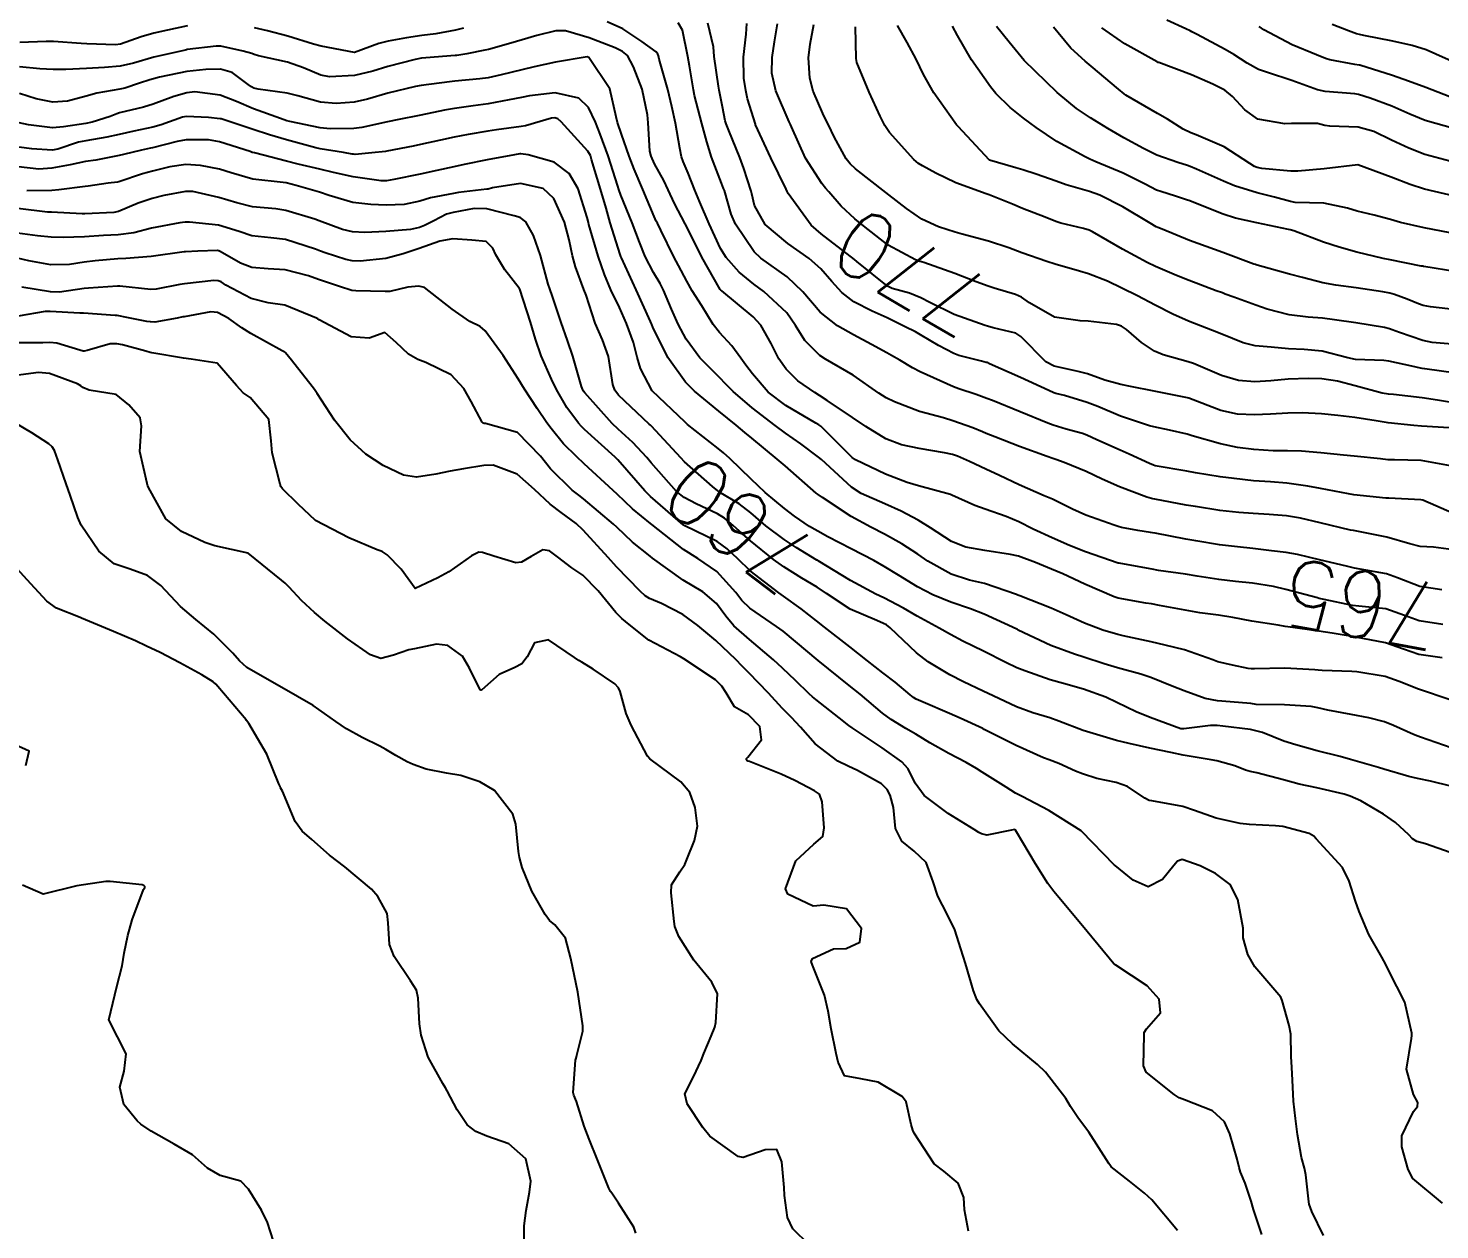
# Model space of a CAD drawing. Header units: metres. Extents: x 307586 to 320046, y 7427249 to 7434250.
# Drawn here: x 318243 to 318327.3, y 7430766.6 to 7430838.4 of the extents above; entities that cross this region are included whole.
import ezdxf
from ezdxf.enums import TextEntityAlignment as Align

# ---------------------------------------------------------------- set-up
doc = ezdxf.new("R2010")
doc.units = ezdxf.units.M
doc.header["$MEASUREMENT"] = 0
for name, color, linetype in [('Cotas', 45, 'Continuous'), ('Curvas de Nivel 1m', 11, 'Continuous'), ('Curvas de Nivel 5m', 15, 'Continuous')]:
    doc.layers.add(name, color=color, linetype=linetype)
doc.styles.add('Style-STANDARD', font='STANDARD.shx')

msp = doc.modelspace()

# ---------------------------------------------------------------- linework, layer by layer
at = {"layer": 'Curvas de Nivel 1m', "flags": 128}
for points, elevation in [([(318328.124, 7430807.271), (318326.929, 7430807.418), (318326.125, 7430807.468), (318325.512, 7430807.624), (318324.131, 7430808.035), (318322.927, 7430808.272), (318322.135, 7430808.414), (318321.968, 7430808.449), (318320.139, 7430808.879), (318318.975, 7430809.152), (318318.143, 7430809.306), (318317.095, 7430809.389), (318316.144, 7430809.435), (318315.287, 7430809.506), (318314.145, 7430809.625), (318312.693, 7430809.849), (318312.148, 7430809.944), (318310.275, 7430810.296), (318310.152, 7430810.316), (318310.069, 7430810.338), (318309.79, 7430810.425), (318308.162, 7430811.038), (318307.129, 7430811.5), (318306.175, 7430811.942), (318304.849, 7430812.49), (318304.355, 7430812.668), (318304.185, 7430812.723), (318303.844, 7430812.846), (318302.192, 7430813.445), (318300.71, 7430814.023), (318300.2, 7430814.229), (318299.978, 7430814.32), (318299.39, 7430814.552), (318298.209, 7430814.984), (318297.639, 7430815.148), (318296.217, 7430815.532), (318294.728, 7430816.11), (318294.229, 7430816.345), (318293.781, 7430816.625), (318292.244, 7430817.715), (318290.592, 7430818.657), (318290.255, 7430818.875), (318289.366, 7430819.775), (318288.809, 7430820.682), (318288.284, 7430821.435), (318286.908, 7430822.704), (318286.307, 7430823.151), (318285.448, 7430823.857), (318284.659, 7430824.735), (318284.331, 7430825.275), (318283.654, 7430826.747), (318283.079, 7430828.04), (318282.786, 7430828.756), (318282.383, 7430829.781), (318282.098, 7430830.472), (318281.994, 7430830.766), (318281.894, 7430831.274), (318281.628, 7430832.772), (318281.419, 7430833.761), (318281.18, 7430834.779), (318280.663, 7430836.594), (318280.613, 7430836.788), (318280.581, 7430836.896), (318280.475, 7430837.037), (318279.624, 7430837.656), (318278.489, 7430838.41), (318277.549, 7430838.819)], 767), ([(318328.151, 7430809.413), (318326.273, 7430810.229), (318326.163, 7430810.261), (318324.261, 7430810.355), (318324.164, 7430810.356), (318324.064, 7430810.361), (318322.166, 7430810.557), (318321.841, 7430810.609), (318320.162, 7430810.936), (318319.411, 7430811.065), (318318.167, 7430811.243), (318317.177, 7430811.33), (318316.169, 7430811.401), (318315.002, 7430811.535), (318314.172, 7430811.639), (318312.701, 7430811.869), (318312.176, 7430811.962), (318310.301, 7430812.298), (318310.182, 7430812.33), (318309.954, 7430812.423), (318308.735, 7430812.988), (318308.191, 7430813.227), (318306.809, 7430813.852), (318306.199, 7430814.125), (318305.945, 7430814.218), (318304.973, 7430814.488), (318304.206, 7430814.718), (318303.869, 7430814.842), (318302.218, 7430815.52), (318300.573, 7430816.192), (318300.23, 7430816.322), (318299.591, 7430816.55), (318298.561, 7430816.89), (318298.237, 7430817.017), (318297.442, 7430817.377), (318296.246, 7430817.9), (318295.791, 7430818.139), (318295.034, 7430818.608), (318294.53, 7430818.89), (318294.257, 7430819.038), (318293.353, 7430819.538), (318292.268, 7430820.128), (318291.313, 7430820.65), (318290.285, 7430821.472), (318289.245, 7430822.681), (318288.312, 7430823.59), (318286.724, 7430824.706), (318286.328, 7430825.081), (318285.223, 7430826.727), (318284.964, 7430827.336), (318284.552, 7430828.737), (318284.505, 7430828.869), (318284.377, 7430829.184), (318283.779, 7430830.746), (318283.51, 7430831.645), (318283.206, 7430832.752), (318282.777, 7430834.42), (318282.707, 7430834.757), (318282.465, 7430836.202), (318282.373, 7430836.762), (318282.048, 7430838.326), (318281.796, 7430838.77)], 768), ([(318328.15, 7430812.244), (318326.187, 7430812.611), (318324.587, 7430812.654), (318324.187, 7430812.654), (318323.754, 7430812.698), (318322.189, 7430812.858), (318321.552, 7430812.924), (318320.191, 7430813.067), (318319.036, 7430813.162), (318318.191, 7430813.187), (318317.338, 7430813.192), (318316.192, 7430813.266), (318315.219, 7430813.39), (318314.195, 7430813.599), (318312.508, 7430814.089), (318312.201, 7430814.177), (318311.142, 7430814.411), (318310.206, 7430814.61), (318309.957, 7430814.673), (318308.215, 7430815.248), (318306.859, 7430815.828), (318306.227, 7430816.082), (318304.868, 7430816.49), (318304.352, 7430816.616), (318304.234, 7430816.655), (318303.947, 7430816.791), (318302.243, 7430817.57), (318300.401, 7430818.388), (318300.252, 7430818.456), (318300.185, 7430818.474), (318299.922, 7430818.545), (318298.57, 7430818.881), (318298.257, 7430818.997), (318297.353, 7430819.488), (318296.268, 7430820.116), (318295.964, 7430820.289), (318295.363, 7430820.604), (318294.281, 7430821.129), (318293.375, 7430821.541), (318292.295, 7430822.1), (318291.573, 7430822.651), (318290.965, 7430823.315), (318290.317, 7430824.064), (318289.617, 7430824.677), (318288.336, 7430825.578), (318287, 7430826.704), (318286.364, 7430827.839), (318286.196, 7430828.538), (318286.151, 7430828.713), (318285.726, 7430830.06), (318285.478, 7430830.724), (318284.818, 7430832.333), (318284.655, 7430832.737), (318284.604, 7430832.917), (318284.433, 7430833.743), (318284.246, 7430834.742), (318284.205, 7430834.984), (318283.943, 7430836.745), (318283.895, 7430837.33), (318283.574, 7430838.749)], 769), ([(318328.203, 7430832.434), (318326.43, 7430832.93), (318325.498, 7430833.308), (318324.438, 7430833.787), (318323.135, 7430834.273), (318322.446, 7430834.478), (318322.211, 7430834.519), (318320.448, 7430834.668), (318319.997, 7430834.767), (318318.458, 7430835.321), (318317.002, 7430835.807), (318316.467, 7430835.987), (318315.778, 7430836.36), (318314.989, 7430836.883), (318314.481, 7430837.182), (318312.808, 7430838.079), (318312.491, 7430838.238), (318312.379, 7430838.289), (318312.117, 7430838.406), (318310.996, 7430838.921)], 779), ([(318327.424, 7430804.885), (318326.096, 7430805.073), (318324.765, 7430805.588), (318324.106, 7430805.824), (318322.208, 7430806.182), (318322.112, 7430806.197), (318321.731, 7430806.284), (318320.117, 7430806.674), (318318.792, 7430806.992), (318318.121, 7430807.109), (318317.247, 7430807.213), (318316.123, 7430807.353), (318315.209, 7430807.449), (318314.125, 7430807.575), (318312.723, 7430807.798), (318312.128, 7430807.908), (318310.287, 7430808.263), (318310.132, 7430808.291), (318310.019, 7430808.309), (318309.264, 7430808.433), (318308.286, 7430808.6), (318308.135, 7430808.642), (318307.845, 7430808.743), (318306.142, 7430809.333), (318305.358, 7430809.694), (318304.151, 7430810.29), (318303.669, 7430810.505), (318302.163, 7430811.162), (318300.999, 7430811.703), (318300.176, 7430812.099), (318299.189, 7430812.555), (318298.48, 7430812.859), (318298.187, 7430812.957), (318297.697, 7430813.066), (318296.19, 7430813.326), (318295.129, 7430813.542), (318294.196, 7430813.906), (318293.013, 7430814.632), (318292.211, 7430815.168), (318290.691, 7430816.19), (318290.23, 7430816.494), (318289.962, 7430816.664), (318288.937, 7430817.377), (318288.247, 7430818.068), (318287.817, 7430818.694), (318287.353, 7430819.608), (318286.742, 7430820.705), (318286.28, 7430821.203), (318284.398, 7430822.739), (318284.348, 7430822.784), (318284.304, 7430822.836), (318283.201, 7430824.751), (318282.349, 7430826.493), (318282.217, 7430826.762), (318281.57, 7430827.977), (318281.192, 7430828.778), (318280.932, 7430829.335), (318280.388, 7430830.338), (318280.179, 7430830.792), (318280.096, 7430831.094), (318279.992, 7430832.794), (318279.959, 7430833.263), (318279.644, 7430834.798), (318279.135, 7430836.131), (318278.76, 7430836.807), (318278.475, 7430837.061), (318278.026, 7430837.265), (318276.478, 7430837.868), (318275.054, 7430838.282), (318274.484, 7430838.294), (318273.344, 7430838.007), (318272.476, 7430837.757), (318271.806, 7430837.557), (318270.467, 7430837.178), (318270.253, 7430837.125), (318269.167, 7430836.923), (318268.57, 7430836.821), (318268.462, 7430836.81), (318266.727, 7430836.681), (318266.46, 7430836.652), (318266.078, 7430836.575), (318264.455, 7430836.16), (318263.556, 7430835.884), (318262.449, 7430835.614), (318260.961, 7430835.536), (318260.449, 7430835.644), (318259.414, 7430836.079), (318258.457, 7430836.425), (318256.724, 7430836.803), (318256.461, 7430836.872), (318256.316, 7430836.926), (318255.8, 7430837.08), (318254.467, 7430837.371), (318254.192, 7430837.378), (318252.464, 7430837.164), (318252.43, 7430837.154), (318252.263, 7430837.123), (318250.459, 7430836.71), (318249.256, 7430836.361), (318248.453, 7430836.177), (318247.53, 7430836.102), (318246.451, 7430836.03), (318245.213, 7430835.971), (318244.45, 7430835.976), (318243.66, 7430836.019), (318242.452, 7430836.143)], 766), ([(318252.485, 7430838.595), (318251.285, 7430838.334), (318250.478, 7430838.147), (318249.71, 7430837.922), (318248.468, 7430837.498), (318248.185, 7430837.455), (318246.468, 7430837.517), (318246.124, 7430837.539), (318244.469, 7430837.649), (318244.044, 7430837.649), (318242.468, 7430837.588)], 767), ([(318268.96, 7430838.451), (318268.484, 7430838.321), (318267.321, 7430838.101), (318266.479, 7430838.001), (318265.56, 7430837.88), (318264.473, 7430837.678), (318263.918, 7430837.539), (318262.463, 7430837), (318260.468, 7430837.376), (318260.011, 7430837.493), (318258.477, 7430837.963), (318257.258, 7430838.286), (318256.484, 7430838.463)], 767), ([(318328.23, 7430816.039), (318327.16, 7430816.221), (318326.234, 7430816.347), (318324.523, 7430816.543), (318324.236, 7430816.578), (318323.858, 7430816.642), (318322.241, 7430817.064), (318321.194, 7430817.34), (318320.245, 7430817.495), (318319.451, 7430817.518), (318318.244, 7430817.467), (318317.205, 7430817.378), (318316.243, 7430817.317), (318315.273, 7430817.394), (318314.246, 7430817.695), (318312.579, 7430818.397), (318312.254, 7430818.511), (318310.777, 7430818.933), (318310.26, 7430819.15), (318309.48, 7430819.653), (318308.578, 7430820.447), (318308.276, 7430820.645), (318307.991, 7430820.739), (318306.28, 7430820.934), (318305.802, 7430820.956), (318304.283, 7430821.179), (318302.788, 7430822.023), (318302.301, 7430822.364), (318301.955, 7430822.525), (318300.675, 7430822.913), (318300.308, 7430823.022), (318299.588, 7430823.279), (318298.315, 7430823.783), (318296.465, 7430824.445), (318296.322, 7430824.488), (318296.241, 7430824.51), (318295.981, 7430824.595), (318294.336, 7430825.483), (318292.865, 7430826.635), (318292.357, 7430827.059), (318291.528, 7430827.816), (318290.797, 7430828.664), (318290.599, 7430828.891), (318290.378, 7430829.154), (318289.394, 7430830.68), (318288.558, 7430832.551), (318288.5, 7430832.689), (318288.424, 7430832.847), (318287.636, 7430834.698), (318287.399, 7430835.76), (318287.4, 7430836.701), (318287.548, 7430837.634), (318287.724, 7430838.698)], 771), ([(318328.249, 7430817.836), (318326.396, 7430818.084), (318326.252, 7430818.105), (318326.145, 7430818.125), (318325.617, 7430818.24), (318324.257, 7430818.535), (318323.943, 7430818.577), (318322.259, 7430818.653), (318321.798, 7430818.747), (318320.261, 7430819.147), (318319.185, 7430819.243), (318318.262, 7430819.288), (318317.216, 7430819.388), (318316.264, 7430819.465), (318315.549, 7430819.644), (318314.271, 7430820.168), (318313.707, 7430820.386), (318312.281, 7430820.94), (318311.339, 7430821.362), (318310.295, 7430821.89), (318309.234, 7430822.441), (318308.308, 7430822.917), (318307.437, 7430823.334), (318306.316, 7430823.77), (318305.766, 7430823.927), (318304.321, 7430824.337), (318303.817, 7430824.505), (318302.33, 7430825.021), (318301.557, 7430825.309), (318300.341, 7430825.722), (318298.768, 7430826.144), (318298.348, 7430826.257), (318297.354, 7430826.58), (318296.357, 7430827.04), (318295.436, 7430827.676), (318294.372, 7430828.491), (318294.202, 7430828.622), (318292.387, 7430830.046), (318292.079, 7430830.333), (318291.83, 7430830.648), (318291.109, 7430831.963), (318290.774, 7430832.665), (318290.658, 7430832.899), (318290.43, 7430833.345), (318289.865, 7430834.676), (318289.668, 7430835.465), (318289.577, 7430836.679), (318289.676, 7430837.483), (318289.902, 7430838.676)], 772), ([(318328.273, 7430819.532), (318326.833, 7430819.666), (318326.276, 7430819.788), (318324.883, 7430820.251), (318324.454, 7430820.426), (318324.285, 7430820.487), (318323.997, 7430820.551), (318322.288, 7430820.831), (318321.009, 7430821.025), (318320.285, 7430821.108), (318319.432, 7430821.172), (318318.288, 7430821.306), (318316.983, 7430821.652), (318316.296, 7430821.889), (318314.991, 7430822.37), (318314.483, 7430822.555), (318314.305, 7430822.621), (318313.939, 7430822.752), (318312.313, 7430823.359), (318311.572, 7430823.668), (318310.321, 7430824.205), (318309.819, 7430824.435), (318308.335, 7430825.23), (318306.546, 7430826.272), (318306.351, 7430826.371), (318306.005, 7430826.475), (318304.661, 7430826.801), (318304.357, 7430826.896), (318303.724, 7430827.142), (318302.364, 7430827.674), (318301.758, 7430827.92), (318300.372, 7430828.486), (318300.198, 7430828.552), (318298.379, 7430829.209), (318297.183, 7430829.784), (318296.389, 7430830.219), (318296.158, 7430830.361), (318295.864, 7430830.598), (318294.417, 7430832.216), (318294.148, 7430832.623), (318293.86, 7430833.194), (318293.208, 7430834.632), (318292.469, 7430836.401), (318292.421, 7430836.641), (318292.381, 7430838.531)], 773), ([(318328.297, 7430821.615), (318326.737, 7430821.787), (318326.299, 7430821.871), (318326.028, 7430821.962), (318325.353, 7430822.244), (318324.587, 7430822.537), (318324.306, 7430822.609), (318323.887, 7430822.684), (318322.309, 7430822.933), (318321.094, 7430823.082), (318320.312, 7430823.224), (318319.096, 7430823.541), (318318.317, 7430823.742), (318316.394, 7430824.277), (318316.322, 7430824.301), (318316.286, 7430824.314), (318316.177, 7430824.352), (318314.333, 7430825.033), (318313.334, 7430825.394), (318312.343, 7430825.765), (318310.712, 7430826.425), (318310.452, 7430826.527), (318310.354, 7430826.576), (318310.002, 7430826.789), (318308.366, 7430827.763), (318306.978, 7430828.464), (318306.375, 7430828.684), (318304.982, 7430829.094), (318304.381, 7430829.294), (318303.182, 7430829.715), (318302.388, 7430829.984), (318301.972, 7430830.11), (318300.393, 7430830.55), (318298.512, 7430832.569), (318298.424, 7430832.679), (318297.06, 7430834.584), (318296.459, 7430835.67), (318296.013, 7430836.597), (318295.471, 7430837.593), (318294.889, 7430838.614)], 774), ([(318327.92, 7430826.214), (318326.356, 7430826.507), (318324.949, 7430826.841), (318324.36, 7430827.006), (318323.367, 7430827.265), (318322.365, 7430827.517), (318321.774, 7430827.696), (318320.37, 7430827.988), (318318.659, 7430828.038), (318318.37, 7430828.08), (318317.414, 7430828.34), (318316.376, 7430828.609), (318315.036, 7430829.027), (318314.382, 7430829.301), (318312.757, 7430830.029), (318312.391, 7430830.172), (318312.219, 7430830.231), (318311.645, 7430830.411), (318310.399, 7430830.865), (318309.586, 7430831.257), (318308.415, 7430831.9), (318307.454, 7430832.46), (318306.429, 7430833.084), (318305.593, 7430833.641), (318304.552, 7430834.498), (318304.444, 7430834.604), (318302.473, 7430836.52), (318301.559, 7430837.609), (318300.818, 7430838.545)], 776), ([(318328.176, 7430828.412), (318326.382, 7430828.818), (318325.528, 7430829.101), (318324.392, 7430829.541), (318322.403, 7430830.28), (318320.39, 7430830.046), (318318.822, 7430829.892), (318318.389, 7430829.892), (318316.671, 7430830.067), (318316.391, 7430830.124), (318316.223, 7430830.184), (318315.941, 7430830.357), (318314.407, 7430831.346), (318312.739, 7430832.076), (318312.42, 7430832.189), (318311.97, 7430832.407), (318311.023, 7430833.016), (318310.432, 7430833.346), (318308.546, 7430834.449), (318308.444, 7430834.523), (318308.108, 7430834.793), (318306.469, 7430836.178), (318306.104, 7430836.476), (318305.254, 7430837.262), (318304.49, 7430838.167), (318304.215, 7430838.503)], 777), ([(318328.199, 7430830.418), (318326.41, 7430830.903), (318325.44, 7430831.271), (318324.418, 7430831.761), (318323.363, 7430832.271), (318322.426, 7430832.538), (318320.717, 7430832.597), (318320.426, 7430832.637), (318319.997, 7430832.745), (318318.427, 7430832.744), (318318.03, 7430832.731), (318316.43, 7430833.008), (318315.648, 7430833.575), (318314.92, 7430834.373), (318314.448, 7430834.739), (318313.731, 7430835.11), (318312.462, 7430835.655), (318310.513, 7430836.389), (318310.473, 7430836.403), (318310.415, 7430836.431), (318308.484, 7430837.521), (318307.106, 7430838.464)], 778), ([(318328.385, 7430836.3), (318326.482, 7430837.145), (318325.655, 7430837.413), (318324.487, 7430837.662), (318322.758, 7430838.01), (318322.491, 7430838.071), (318322.328, 7430838.119), (318321.847, 7430838.29), (318320.868, 7430838.674)], 781), ([(318327.443, 7430800.822), (318326.051, 7430801.007), (318325.134, 7430801.324), (318324.057, 7430801.703), (318322.288, 7430802.05), (318322.061, 7430802.083), (318320.869, 7430802.292), (318320.064, 7430802.416), (318318.38, 7430802.639), (318318.067, 7430802.692), (318317.639, 7430802.762), (318316.07, 7430803.01), (318314.931, 7430803.226), (318314.073, 7430803.367), (318312.954, 7430803.511), (318312.075, 7430803.653), (318310.546, 7430803.948), (318310.079, 7430804.035), (318309.742, 7430804.087), (318308.082, 7430804.375), (318307.835, 7430804.452), (318306.094, 7430805.217), (318304.765, 7430805.828), (318304.107, 7430806.119), (318303.138, 7430806.51), (318302.117, 7430806.88), (318301.644, 7430806.999), (318300.12, 7430807.231), (318298.985, 7430807.421), (318298.125, 7430807.757), (318296.861, 7430808.583), (318296.137, 7430809.046), (318295.123, 7430809.585), (318294.147, 7430810.022), (318292.736, 7430810.634), (318292.158, 7430811.005), (318290.357, 7430812.658), (318290.184, 7430812.812), (318289.114, 7430813.598), (318288.198, 7430814.242), (318287.586, 7430814.696), (318286.218, 7430815.747), (318285.07, 7430816.727), (318284.66, 7430817.157), (318284.241, 7430817.594), (318283.096, 7430818.752), (318282.264, 7430819.866), (318281.79, 7430820.765), (318281.398, 7430821.662), (318280.917, 7430822.781), (318280.71, 7430823.187), (318280.314, 7430823.853), (318279.829, 7430824.795), (318279.482, 7430825.652), (318279.043, 7430826.803), (318278.369, 7430828.46), (318278.243, 7430828.811), (318278.187, 7430829), (318277.602, 7430830.818), (318277.128, 7430832.107), (318276.846, 7430832.826), (318276.432, 7430833.715), (318275.867, 7430834.268), (318274.44, 7430834.586), (318272.906, 7430834.407), (318272.437, 7430834.306), (318271.703, 7430834.158), (318270.433, 7430833.924), (318269.553, 7430833.797), (318268.43, 7430833.642), (318267.825, 7430833.54), (318266.426, 7430833.257), (318264.999, 7430832.971), (318264.522, 7430832.878), (318264.421, 7430832.856), (318262.899, 7430832.512), (318262.415, 7430832.451), (318261.012, 7430832.423), (318260.415, 7430832.492), (318258.602, 7430832.867), (318258.421, 7430832.914), (318258.032, 7430833.054), (318256.429, 7430833.631), (318255.412, 7430834.064), (318254.436, 7430834.444), (318252.916, 7430834.638), (318252.438, 7430834.585), (318251.665, 7430834.361), (318250.431, 7430833.912), (318249.852, 7430833.732), (318248.425, 7430833.379), (318248.264, 7430833.332), (318247.856, 7430833.176), (318246.778, 7430832.826), (318246.416, 7430832.754), (318245.081, 7430832.541), (318244.412, 7430832.487), (318242.979, 7430832.67), (318242.416, 7430832.784)], 764), ([(318327.918, 7430798.308), (318326.024, 7430798.936), (318324.874, 7430799.403), (318324.034, 7430799.69), (318322.337, 7430799.978), (318322.039, 7430800.005), (318320.263, 7430800.065), (318320.031, 7430800.083), (318319.827, 7430800.099), (318318.032, 7430800.197), (318316.218, 7430800.161), (318316.031, 7430800.157), (318315.851, 7430800.173), (318314.905, 7430800.367), (318314.036, 7430800.582), (318313.736, 7430800.684), (318312.046, 7430801.284), (318310.882, 7430801.58), (318310.053, 7430801.761), (318308.38, 7430802.124), (318308.059, 7430802.198), (318307.169, 7430802.459), (318306.067, 7430802.882), (318304.974, 7430803.389), (318304.076, 7430803.784), (318302.213, 7430804.519), (318302.084, 7430804.565), (318302.016, 7430804.589), (318300.094, 7430805.249), (318299.19, 7430805.46), (318298.101, 7430805.805), (318296.714, 7430806.584), (318296.117, 7430807), (318295.151, 7430807.633), (318294.129, 7430808.21), (318293.301, 7430808.628), (318292.139, 7430809.262), (318290.408, 7430810.4), (318290.152, 7430810.574), (318290.099, 7430810.607), (318290.032, 7430810.662), (318288.177, 7430812.281), (318287.704, 7430812.695), (318286.195, 7430813.946), (318285.773, 7430814.29), (318285.249, 7430814.724), (318284.215, 7430815.556), (318282.778, 7430816.755), (318282.238, 7430817.299), (318281.184, 7430818.771), (318280.271, 7430820.584), (318280.219, 7430820.728), (318280.196, 7430820.781), (318280.135, 7430820.922), (318279.291, 7430822.8), (318278.407, 7430824.724), (318278.369, 7430824.81), (318278.325, 7430824.924), (318277.734, 7430826.816), (318277.489, 7430827.691), (318277.156, 7430828.822), (318276.625, 7430830.593), (318276.547, 7430830.828), (318276.397, 7430831.105), (318274.807, 7430832.854), (318274.599, 7430833.032), (318274.425, 7430833.085), (318274.225, 7430833.062), (318273.547, 7430832.869), (318272.682, 7430832.615), (318272.418, 7430832.575), (318270.941, 7430832.376), (318270.414, 7430832.295), (318269.238, 7430832.094), (318268.408, 7430831.93), (318267.592, 7430831.751), (318266.401, 7430831.498), (318265.953, 7430831.403), (318264.395, 7430831.087), (318264.303, 7430831.072), (318263.484, 7430830.989), (318262.493, 7430830.898), (318262.392, 7430830.908), (318262.311, 7430830.921), (318261.797, 7430831.009), (318260.396, 7430831.234), (318260.141, 7430831.289), (318258.404, 7430831.768), (318257.388, 7430832.08), (318256.413, 7430832.392), (318254.499, 7430833.022), (318254.422, 7430833.038), (318253.726, 7430833.107), (318252.423, 7430833.17), (318252.177, 7430833.124), (318250.897, 7430832.662), (318250.414, 7430832.529), (318249.278, 7430832.293), (318248.407, 7430832.095), (318247.657, 7430831.925), (318246.401, 7430831.72), (318245.967, 7430831.629), (318244.729, 7430831.215), (318244.392, 7430831.155), (318243.174, 7430831.232), (318242.394, 7430831.33)], 763), ([(318327.981, 7430795.429), (318326.151, 7430796.068), (318325.991, 7430796.125), (318325.721, 7430796.234), (318324.524, 7430796.778), (318324, 7430796.981), (318323.054, 7430797.218), (318322.004, 7430797.421), (318320.614, 7430797.687), (318320.008, 7430797.829), (318319.609, 7430797.906), (318318.01, 7430798.009), (318316.323, 7430798.033), (318316.01, 7430798.076), (318315.765, 7430798.108), (318314.011, 7430798.238), (318313.272, 7430798.387), (318312.017, 7430798.844), (318311.303, 7430799.124), (318310.025, 7430799.633), (318309.439, 7430799.841), (318308.031, 7430800.224), (318307.235, 7430800.458), (318306.039, 7430800.861), (318305.48, 7430801.039), (318304.049, 7430801.547), (318302.107, 7430802.475), (318302.063, 7430802.497), (318302.02, 7430802.52), (318300.072, 7430803.416), (318299.257, 7430803.734), (318298.079, 7430804.137), (318296.999, 7430804.581), (318296.09, 7430805.052), (318294.953, 7430805.754), (318294.108, 7430806.28), (318293.484, 7430806.626), (318292.12, 7430807.321), (318290.734, 7430808.047), (318290.13, 7430808.387), (318289.955, 7430808.486), (318289.649, 7430808.667), (318288.743, 7430809.285), (318288.143, 7430809.733), (318286.997, 7430810.702), (318286.165, 7430811.498), (318284.889, 7430812.729), (318284.51, 7430813.059), (318284.189, 7430813.318), (318282.36, 7430814.758), (318282.205, 7430814.895), (318280.233, 7430816.78), (318279.553, 7430818.097), (318279.353, 7430818.793), (318279.124, 7430819.659), (318278.717, 7430820.803), (318278.287, 7430821.756), (318277.773, 7430822.815), (318277.398, 7430823.733), (318277.018, 7430824.823), (318276.456, 7430826.715), (318276.427, 7430826.829), (318276.348, 7430827.14), (318275.815, 7430828.838), (318275.291, 7430829.756), (318274.389, 7430830.433), (318272.84, 7430830.876), (318272.394, 7430830.94), (318272.336, 7430830.939), (318272.017, 7430830.886), (318270.39, 7430830.587), (318269.013, 7430830.297), (318268.385, 7430830.156), (318267.385, 7430829.938), (318266.381, 7430829.727), (318264.811, 7430829.408), (318264.376, 7430829.325), (318264.041, 7430829.319), (318262.379, 7430829.564), (318261.193, 7430829.83), (318260.383, 7430830.021), (318259.1, 7430830.328), (318258.387, 7430830.508), (318256.473, 7430830.988), (318256.392, 7430831.007), (318256.343, 7430831.021), (318256.216, 7430831.073), (318254.401, 7430831.656), (318253.739, 7430831.77), (318252.403, 7430831.771), (318251.855, 7430831.675), (318250.395, 7430831.298), (318250.272, 7430831.274), (318249.723, 7430831.157), (318248.651, 7430830.906), (318248.39, 7430830.84), (318247.005, 7430830.565), (318246.386, 7430830.47), (318245.468, 7430830.288), (318244.381, 7430830.071), (318243.591, 7430830.017), (318242.382, 7430830.156)], 762), ([(318327.952, 7430793.151), (318326.742, 7430793.435), (318325.957, 7430793.599), (318325.443, 7430793.723), (318323.962, 7430794.163), (318323.625, 7430794.263), (318321.97, 7430794.742), (318321.351, 7430794.907), (318319.977, 7430795.263), (318318.694, 7430795.607), (318317.986, 7430795.84), (318316.703, 7430796.343), (318315.995, 7430796.529), (318314.342, 7430796.721), (318313.997, 7430796.761), (318313.603, 7430796.778), (318311.995, 7430796.562), (318311.82, 7430796.577), (318310.001, 7430797.245), (318309.16, 7430797.588), (318308.01, 7430798.145), (318307.341, 7430798.457), (318306.018, 7430798.948), (318304.818, 7430799.285), (318304.023, 7430799.507), (318302.506, 7430800.037), (318302.03, 7430800.215), (318301.364, 7430800.527), (318300.043, 7430801.21), (318298.795, 7430801.815), (318298.057, 7430802.2), (318297.384, 7430802.577), (318296.07, 7430803.309), (318295.246, 7430803.774), (318294.081, 7430804.393), (318293.608, 7430804.625), (318292.095, 7430805.443), (318290.162, 7430806.61), (318290.113, 7430806.643), (318290.083, 7430806.66), (318288.853, 7430807.412), (318288.125, 7430807.877), (318287.041, 7430808.701), (318286.141, 7430809.482), (318285.444, 7430810.019), (318284.228, 7430810.739), (318284.154, 7430810.788), (318283.843, 7430811.058), (318282.179, 7430812.527), (318281.948, 7430812.762), (318280.202, 7430814.652), (318280.138, 7430814.717), (318280.071, 7430814.782), (318278.229, 7430816.521), (318278.007, 7430816.812), (318277.894, 7430817.156), (318277.622, 7430818.816), (318277.268, 7430819.815), (318276.836, 7430820.824), (318276.298, 7430822.48), (318276.166, 7430822.832), (318275.657, 7430824.18), (318275.485, 7430824.843), (318275.287, 7430825.8), (318274.994, 7430826.85), (318274.364, 7430828.273), (318273.726, 7430828.866), (318272.376, 7430829.173), (318270.695, 7430828.905), (318270.447, 7430828.834), (318270.372, 7430828.823), (318268.675, 7430828.62), (318268.368, 7430828.576), (318267, 7430828.307), (318266.36, 7430828.112), (318265.42, 7430827.901), (318264.356, 7430827.868), (318263.44, 7430827.906), (318262.358, 7430828.036), (318260.947, 7430828.438), (318260.367, 7430828.638), (318258.974, 7430829.044), (318258.374, 7430829.195), (318258.205, 7430829.221), (318256.376, 7430829.427), (318255.086, 7430829.796), (318254.382, 7430830.021), (318253.264, 7430830.232), (318252.385, 7430830.292), (318251.417, 7430830.169), (318250.38, 7430829.902), (318249.801, 7430829.734), (318248.374, 7430829.27), (318248.295, 7430829.249), (318247.742, 7430829.176), (318246.551, 7430829.008), (318246.37, 7430828.983), (318244.802, 7430828.777), (318244.366, 7430828.753), (318242.872, 7430828.729)], 761), ([(318327.449, 7430768.212), (318325.675, 7430769.696), (318325.408, 7430770.234), (318325.035, 7430771.578), (318325.03, 7430772.24), (318325.718, 7430773.702), (318325.956, 7430773.993), (318325.975, 7430774.227), (318325.73, 7430774.711), (318325.312, 7430776.237), (318325.599, 7430778.061), (318325.631, 7430778.232), (318325.629, 7430778.379), (318325.216, 7430780.239), (318324.737, 7430781.171), (318324.17, 7430782.255), (318324.062, 7430782.493), (318323.829, 7430782.916), (318323.064, 7430784.268), (318322.477, 7430785.661), (318322.261, 7430786.276), (318321.885, 7430787.466), (318321.477, 7430788.284), (318319.91, 7430790.001), (318319.766, 7430790.157), (318319.486, 7430790.306), (318317.919, 7430790.727), (318317.482, 7430790.772), (318315.92, 7430790.843), (318315.364, 7430790.915), (318313.926, 7430791.229), (318312.639, 7430791.686), (318311.936, 7430791.928), (318310.101, 7430792.258), (318309.941, 7430792.287), (318309.68, 7430792.424), (318308.64, 7430793.13), (318307.952, 7430793.371), (318306.807, 7430793.609), (318305.957, 7430793.873), (318305.529, 7430794.047), (318304.54, 7430794.491), (318303.966, 7430794.716), (318303.627, 7430794.845), (318301.979, 7430795.568), (318300.072, 7430796.539), (318299.993, 7430796.581), (318298.647, 7430797.208), (318298.002, 7430797.494), (318296.44, 7430798.155), (318296.011, 7430798.349), (318295.857, 7430798.437), (318295.658, 7430798.595), (318294.766, 7430799.354), (318294.026, 7430799.919), (318293.099, 7430800.629), (318292.045, 7430801.468), (318290.53, 7430802.655), (318290.067, 7430803.023), (318289.139, 7430803.74), (318288.081, 7430804.507), (318287.811, 7430804.693), (318286.102, 7430806.006), (318285.362, 7430806.721), (318284.723, 7430807.335), (318284.123, 7430807.77), (318282.187, 7430808.705), (318282.133, 7430808.733), (318282.097, 7430808.76), (318280.15, 7430810.459), (318279.98, 7430810.611), (318279.809, 7430810.785), (318278.18, 7430812.649), (318278.024, 7430812.812), (318276.199, 7430814.462), (318276.015, 7430814.647), (318275.849, 7430814.835), (318275.145, 7430815.778), (318274.524, 7430816.855), (318274.232, 7430817.461), (318273.61, 7430818.866), (318273.273, 7430819.86), (318272.966, 7430820.873), (318272.331, 7430822.851), (318272.32, 7430822.88), (318272.303, 7430822.907), (318271.433, 7430824.012), (318270.901, 7430824.901), (318270.714, 7430825.292), (318270.331, 7430825.7), (318269.473, 7430825.777), (318268.332, 7430825.85), (318267.557, 7430825.712), (318266.326, 7430825.271), (318265.358, 7430824.964), (318264.32, 7430824.689), (318262.795, 7430824.518), (318262.318, 7430824.542), (318261.941, 7430824.627), (318260.708, 7430825.024), (318260.418, 7430825.123), (318260.324, 7430825.154), (318260.124, 7430825.233), (318258.33, 7430825.807), (318257.465, 7430825.925), (318256.333, 7430826.044), (318255.557, 7430826.303), (318254.339, 7430826.673), (318252.605, 7430826.853), (318252.34, 7430826.846), (318252.025, 7430826.81), (318250.336, 7430826.485), (318249.273, 7430826.221), (318248.332, 7430826.098), (318247.461, 7430826.049), (318246.331, 7430825.972), (318245.06, 7430825.938), (318244.33, 7430825.965), (318243.514, 7430826.045), (318242.332, 7430826.192)], 759), ([(318320.345, 7430766.293), (318319.647, 7430767.714), (318319.5, 7430768.151), (318319.465, 7430768.303), (318319.284, 7430769.92), (318319.207, 7430770.307), (318319.034, 7430770.958), (318318.8, 7430772.314), (318318.678, 7430773.281), (318318.547, 7430774.318), (318318.494, 7430775.567), (318318.453, 7430776.32), (318318.417, 7430776.977), (318318.397, 7430778.321), (318318.299, 7430778.843), (318317.882, 7430780.329), (318317.796, 7430780.526), (318316.24, 7430782.346), (318315.83, 7430783.077), (318315.556, 7430784.07), (318315.548, 7430784.354), (318315.543, 7430784.659), (318315.237, 7430786.36), (318314.773, 7430787.258), (318313.888, 7430787.929), (318312.981, 7430788.389), (318311.896, 7430788.75), (318311.633, 7430788.665), (318311.411, 7430788.405), (318310.732, 7430787.564), (318309.88, 7430787.132), (318308.971, 7430787.521), (318307.892, 7430788.404), (318307.844, 7430788.45), (318305.912, 7430790.426), (318305.89, 7430790.447), (318305.868, 7430790.471), (318303.931, 7430791.688), (318302.343, 7430792.516), (318301.945, 7430792.73), (318301.391, 7430793.083), (318299.957, 7430793.986), (318299.608, 7430794.194), (318298.995, 7430794.555), (318297.971, 7430795.098), (318296.827, 7430795.734), (318295.988, 7430796.242), (318295.386, 7430796.599), (318294.511, 7430797.125), (318294.002, 7430797.497), (318292.663, 7430798.634), (318292.018, 7430799.163), (318290.149, 7430800.659), (318290.034, 7430800.755), (318289.533, 7430801.175), (318288.059, 7430802.411), (318287.677, 7430802.694), (318286.074, 7430803.779), (318285.601, 7430804.24), (318285.238, 7430804.723), (318284.101, 7430805.971), (318282.973, 7430806.751), (318282.118, 7430807.286), (318280.213, 7430808.779), (318280.134, 7430808.842), (318279.061, 7430809.715), (318278.151, 7430810.589), (318277.919, 7430810.812), (318276.177, 7430812.407), (318275.713, 7430812.837), (318274.952, 7430813.61), (318274.2, 7430814.521), (318273.955, 7430814.862), (318273.364, 7430815.716), (318272.605, 7430816.876), (318272.232, 7430817.493), (318271.346, 7430818.889), (318270.268, 7430820.362), (318269.973, 7430820.607), (318269.345, 7430820.914), (318268.284, 7430821.647), (318266.641, 7430822.947), (318266.304, 7430823.036), (318265.637, 7430822.96), (318264.566, 7430822.709), (318264.299, 7430822.718), (318262.54, 7430822.757), (318262.3, 7430822.773), (318261.567, 7430823.011), (318260.612, 7430823.332), (318260.307, 7430823.431), (318259.705, 7430823.64), (318258.312, 7430824.008), (318257.305, 7430824.068), (318256.314, 7430824.143), (318255.647, 7430824.41), (318254.432, 7430825.098), (318254.358, 7430825.135), (318254.323, 7430825.147), (318254.274, 7430825.15), (318253.098, 7430825.112), (318252.359, 7430825.084), (318252.323, 7430825.082), (318252.274, 7430825.072), (318250.319, 7430824.801), (318248.796, 7430824.687), (318248.318, 7430824.662), (318246.958, 7430824.542), (318246.316, 7430824.454), (318245.438, 7430824.327), (318244.314, 7430824.309), (318243.01, 7430824.539), (318242.318, 7430824.702)], 758), ([(318316.673, 7430766.34), (318316.159, 7430767.834), (318316.022, 7430768.346), (318315.664, 7430769.412), (318315.389, 7430770.073), (318315.301, 7430770.356), (318315.192, 7430770.845), (318314.751, 7430772.364), (318314.425, 7430773.085), (318313.716, 7430773.728), (318312.041, 7430774.397), (318311.725, 7430774.517), (318311.425, 7430774.706), (318309.747, 7430776.04), (318309.595, 7430776.422), (318309.625, 7430778.275), (318309.642, 7430778.422), (318309.775, 7430778.645), (318310.6, 7430779.597), (318310.529, 7430780.413), (318309.805, 7430781.215), (318307.94, 7430782.448), (318307.865, 7430782.491), (318307.824, 7430782.524), (318306.22, 7430784.466), (318305.85, 7430784.921), (318304.533, 7430786.49), (318304.229, 7430786.847), (318303.881, 7430787.318), (318303.134, 7430788.508), (318302.014, 7430790.417), (318301.94, 7430790.52), (318301.913, 7430790.539), (318301.887, 7430790.546), (318301.718, 7430790.522), (318300.231, 7430790.216), (318299.91, 7430790.29), (318299.749, 7430790.381), (318299.484, 7430790.546), (318297.927, 7430791.508), (318296.49, 7430792.585), (318295.95, 7430793.313), (318295.531, 7430794.169), (318295.162, 7430794.602), (318293.975, 7430795.44), (318292.185, 7430796.638), (318291.994, 7430796.778), (318291.421, 7430797.223), (318290.01, 7430798.32), (318289.827, 7430798.479), (318289.622, 7430798.666), (318288.8, 7430799.458), (318288.028, 7430800.2), (318287.48, 7430800.696), (318286.051, 7430801.907), (318285.127, 7430802.724), (318284.634, 7430803.297), (318284.076, 7430804.055), (318283.266, 7430804.748), (318282.093, 7430805.461), (318280.266, 7430806.778), (318280.114, 7430806.893), (318279.061, 7430807.735), (318278.131, 7430808.628), (318277.935, 7430808.812), (318276.148, 7430810.318), (318275.855, 7430810.539), (318275.466, 7430810.84), (318274.172, 7430812.105), (318273.568, 7430812.866), (318272.197, 7430814.278), (318270.278, 7430814.824), (318270.202, 7430814.828), (318270.143, 7430814.842), (318270.087, 7430814.902), (318269.43, 7430816.127), (318268.985, 7430816.919), (318268.235, 7430817.726), (318266.721, 7430818.47), (318266.248, 7430818.65), (318265.682, 7430818.959), (318264.945, 7430819.655), (318264.266, 7430820.256), (318263.341, 7430819.911), (318262.263, 7430819.992), (318260.353, 7430821.019), (318260.274, 7430821.066), (318260.179, 7430821.117), (318258.286, 7430821.892), (318257.307, 7430822.041), (318256.291, 7430822.283), (318254.778, 7430823.093), (318254.485, 7430823.277), (318254.305, 7430823.35), (318254.044, 7430823.364), (318252.303, 7430823.165), (318252.027, 7430823.124), (318250.605, 7430822.839), (318250.298, 7430822.824), (318248.445, 7430823.024), (318248.301, 7430823.028), (318246.57, 7430822.916), (318246.298, 7430822.887), (318244.832, 7430822.675), (318244.295, 7430822.693), (318242.576, 7430822.96)], 757), ([(318311.635, 7430766.581), (318310.086, 7430768.416), (318309.657, 7430768.821), (318308.765, 7430769.534), (318307.672, 7430770.392), (318307.62, 7430770.451), (318307.528, 7430770.598), (318306.321, 7430772.464), (318305.711, 7430773.284), (318305.231, 7430773.99), (318304.955, 7430774.482), (318303.746, 7430776.042), (318303.256, 7430776.505), (318301.765, 7430777.752), (318300.948, 7430778.528), (318299.789, 7430780.129), (318299.642, 7430780.392), (318299.574, 7430780.543), (318299.444, 7430780.9), (318298.959, 7430782.553), (318298.686, 7430783.412), (318298.331, 7430784.563), (318297.857, 7430785.496), (318297.304, 7430786.576), (318297.031, 7430787.429), (318296.616, 7430788.583), (318295.9, 7430789.262), (318295.157, 7430789.852), (318294.781, 7430790.607), (318294.668, 7430791.873), (318294.459, 7430792.612), (318294.283, 7430792.952), (318293.949, 7430793.274), (318292.517, 7430794.075), (318291.96, 7430794.341), (318291.327, 7430794.646), (318289.978, 7430795.677), (318289.111, 7430796.673), (318288.56, 7430797.243), (318288.004, 7430797.805), (318287.198, 7430798.698), (318286.025, 7430799.912), (318285.627, 7430800.314), (318285.24, 7430800.722), (318284.05, 7430801.85), (318282.977, 7430802.751), (318282.069, 7430803.394), (318280.794, 7430804.054), (318280.079, 7430804.356), (318279.817, 7430804.521), (318279.527, 7430804.788), (318278.105, 7430806.26), (318277.607, 7430806.815), (318276.127, 7430808.441), (318275.693, 7430808.837), (318274.797, 7430809.508), (318274.144, 7430810), (318273.209, 7430810.869), (318272.166, 7430811.785), (318270.748, 7430812.32), (318270.174, 7430812.313), (318268.975, 7430812.113), (318268.168, 7430811.963), (318267.317, 7430811.787), (318266.163, 7430811.612), (318265.394, 7430811.732), (318264.173, 7430812.311), (318263.144, 7430812.99), (318262.191, 7430813.835), (318261.258, 7430815.009), (318260.219, 7430816.606), (318260.058, 7430816.859), (318259.937, 7430817.024), (318258.69, 7430818.6), (318258.333, 7430819.049), (318258.293, 7430819.089), (318258.254, 7430819.112), (318258.134, 7430819.171), (318256.264, 7430820.191), (318255.717, 7430820.528), (318254.956, 7430821.09), (318254.278, 7430821.461), (318253.881, 7430821.502), (318252.274, 7430821.201), (318252.208, 7430821.187), (318251.866, 7430821.124), (318250.526, 7430820.882), (318250.27, 7430820.886), (318250.05, 7430820.923), (318248.861, 7430821.161), (318248.274, 7430821.265), (318248.167, 7430821.278), (318246.276, 7430821.404), (318246.056, 7430821.413), (318244.277, 7430821.52), (318243.983, 7430821.517), (318242.367, 7430821.239)], 756), ([(318289.619, 7430765.726), (318288.644, 7430766.675), (318288.331, 7430767.371), (318288.138, 7430768.683), (318288.121, 7430769.147), (318287.991, 7430770.685), (318287.684, 7430771.424), (318286.982, 7430771.399), (318285.677, 7430770.958), (318285.378, 7430771.014), (318283.695, 7430772.219), (318283.265, 7430772.744), (318282.325, 7430774.146), (318282.202, 7430774.755), (318282.714, 7430775.775), (318283.174, 7430776.746), (318283.329, 7430777.173), (318283.767, 7430778.191), (318283.985, 7430778.737), (318284.051, 7430779.011), (318284.14, 7430780.735), (318283.803, 7430781.437), (318282.723, 7430782.751), (318281.837, 7430784.161), (318281.588, 7430784.763), (318281.553, 7430785.057), (318281.374, 7430786.765), (318281.392, 7430787.251), (318281.886, 7430788.019), (318282.19, 7430788.457), (318282.318, 7430788.756), (318282.766, 7430789.889), (318282.949, 7430790.75), (318282.816, 7430791.865), (318282.483, 7430792.755), (318281.949, 7430793.397), (318280.098, 7430794.779), (318279.965, 7430794.937), (318278.99, 7430796.795), (318278.693, 7430797.492), (318278.337, 7430798.805), (318278.235, 7430799.027), (318278.017, 7430799.254), (318276.706, 7430800.143), (318276.03, 7430800.552), (318275.853, 7430800.654), (318275.61, 7430800.836), (318274.048, 7430801.896), (318273.201, 7430801.713), (318272.777, 7430800.873), (318272.454, 7430800.451), (318272.026, 7430800.237), (318271.09, 7430799.822), (318270.067, 7430798.899), (318270.035, 7430798.877), (318270.013, 7430798.877), (318269.973, 7430798.901), (318269.32, 7430800.205), (318268.917, 7430800.917), (318268.042, 7430801.55), (318267.347, 7430801.633), (318266.039, 7430801.36), (318265.702, 7430801.291), (318264.784, 7430800.969), (318264.031, 7430800.78), (318263.418, 7430800.986), (318262.047, 7430801.953), (318260.688, 7430803.014), (318260.068, 7430803.526), (318259.292, 7430804.249), (318258.56, 7430805.043), (318258.311, 7430805.272), (318258.087, 7430805.451), (318256.103, 7430807.07), (318254.109, 7430807.51), (318253.519, 7430807.699), (318252.122, 7430808.361), (318251.176, 7430809.13), (318250.151, 7430810.991), (318250.111, 7430811.099), (318250.1, 7430811.141), (318250.066, 7430811.229), (318249.631, 7430813.148), (318249.729, 7430814.678), (318249.651, 7430815.148), (318248.982, 7430815.93), (318248.217, 7430816.544), (318246.598, 7430816.808), (318246.221, 7430816.962), (318246.1, 7430817.07), (318245.912, 7430817.195), (318244.232, 7430817.813), (318243.584, 7430817.875), (318242.23, 7430817.685)], 754), ([(318279.261, 7430766.427), (318279.151, 7430766.787), (318278.226, 7430768.219), (318277.831, 7430768.807), (318277.758, 7430768.913), (318277.656, 7430769.125), (318276.983, 7430770.817), (318276.47, 7430772.044), (318276.17, 7430772.825), (318275.718, 7430774.302), (318275.57, 7430774.681), (318275.527, 7430774.833), (318275.668, 7430776.757), (318275.679, 7430776.831), (318275.691, 7430776.883), (318275.746, 7430777.057), (318276.101, 7430778.494), (318276.105, 7430778.827), (318275.793, 7430780.83), (318275.387, 7430782.837), (318275.055, 7430784.061), (318274.42, 7430784.851), (318274.108, 7430785.119), (318273.849, 7430785.463), (318273.054, 7430786.868), (318272.467, 7430788.291), (318272.309, 7430788.876), (318272.26, 7430789.24), (318272.103, 7430790.878), (318271.922, 7430791.46), (318270.817, 7430792.891), (318269.948, 7430793.403), (318268.808, 7430793.773), (318267.953, 7430793.915), (318266.736, 7430794.161), (318265.958, 7430794.437), (318265.598, 7430794.594), (318264.928, 7430794.966), (318264.33, 7430795.338), (318263.968, 7430795.528), (318262.908, 7430796.056), (318261.979, 7430796.571), (318261.343, 7430797.006), (318259.997, 7430797.972), (318258.109, 7430799.049), (318258.046, 7430799.082), (318258.013, 7430799.094), (318257.933, 7430799.132), (318256.025, 7430800.228), (318255.583, 7430800.631), (318255.181, 7430801.083), (318254.05, 7430802.232), (318252.98, 7430803.111), (318252.071, 7430803.886), (318250.878, 7430805.132), (318250.089, 7430805.743), (318249.046, 7430806.109), (318248.096, 7430806.438), (318247.177, 7430807.179), (318246.126, 7430808.746), (318245.925, 7430809.193), (318245.472, 7430810.526), (318245.231, 7430811.204), (318244.735, 7430812.651), (318244.532, 7430813.215), (318244.387, 7430813.419), (318244.187, 7430813.604), (318243.171, 7430814.252), (318242.199, 7430814.848)], 753), ([(318272.601, 7430765.859), (318272.593, 7430766.87), (318272.716, 7430767.79), (318272.918, 7430768.867), (318272.991, 7430769.535), (318272.69, 7430770.87), (318271.686, 7430771.759), (318270.365, 7430772.222), (318269.697, 7430772.498), (318269.179, 7430772.908), (318268.584, 7430773.789), (318267.999, 7430774.926), (318267.902, 7430775.104), (318267.727, 7430775.376), (318266.865, 7430776.939), (318266.444, 7430778.262), (318266.349, 7430778.944), (318266.259, 7430780.474), (318266.152, 7430780.946), (318265.801, 7430781.515), (318264.817, 7430782.965), (318264.543, 7430783.683), (318264.467, 7430784.971), (318264.405, 7430785.528), (318263.859, 7430786.541), (318263.479, 7430786.984), (318261.883, 7430788.33), (318260.969, 7430789.009), (318259.902, 7430789.955), (318259.328, 7430790.45), (318258.903, 7430791.035), (318258.147, 7430792.84), (318258.045, 7430793.048), (318258.011, 7430793.116), (318257.945, 7430793.274), (318257.221, 7430795.057), (318256.154, 7430796.896), (318256.013, 7430797.07), (318255.983, 7430797.101), (318254.292, 7430799.096), (318254.163, 7430799.246), (318254.016, 7430799.372), (318253.329, 7430799.797), (318252.027, 7430800.516), (318250.84, 7430801.132), (318250.039, 7430801.517), (318249.37, 7430801.823), (318248.051, 7430802.392), (318246.148, 7430803.189), (318246.063, 7430803.224), (318244.647, 7430803.79), (318244.073, 7430804.197), (318243.119, 7430805.23), (318242.094, 7430806.372)], 752), ([(318242.814, 7430794.372), (318243.013, 7430795.23), (318241.968, 7430795.722)], 751), ([(318257.612, 7430765.945), (318257.268, 7430767.054), (318256.899, 7430767.793), (318256.126, 7430769.065), (318255.657, 7430769.528), (318254.436, 7430769.864), (318253.665, 7430770.306), (318252.773, 7430771.109), (318251.682, 7430771.754), (318250.313, 7430772.514), (318249.7, 7430772.937), (318249.464, 7430773.144), (318248.676, 7430774.119), (318248.44, 7430775.159), (318248.69, 7430776.113), (318248.81, 7430777.154), (318247.773, 7430779.17), (318248.265, 7430781.163), (318248.572, 7430782.398), (318248.693, 7430783.157), (318248.906, 7430784.226), (318249.182, 7430785.15), (318249.861, 7430786.97), (318249.922, 7430787.08), (318249.931, 7430787.139), (318249.864, 7430787.213), (318249.762, 7430787.244), (318247.867, 7430787.44), (318247.604, 7430787.436), (318245.863, 7430787.19), (318243.858, 7430786.687), (318242.627, 7430787.232)], 751)]:
    msp.add_lwpolyline(points, dxfattribs=dict(at, elevation=elevation))
at = {"layer": 'Curvas de Nivel 5m', "flags": 128}
for points, elevation in [([(318327.853, 7430814.569), (318326.209, 7430814.666), (318325.751, 7430814.696), (318324.212, 7430814.868), (318323.496, 7430814.985), (318322.216, 7430815.175), (318321.211, 7430815.297), (318320.219, 7430815.396), (318319.075, 7430815.462), (318318.22, 7430815.446), (318317.191, 7430815.368), (318316.218, 7430815.331), (318315.202, 7430815.381), (318314.221, 7430815.59), (318312.302, 7430816.329), (318312.232, 7430816.352), (318312.028, 7430816.402), (318310.236, 7430816.757), (318308.827, 7430817.03), (318308.24, 7430817.154), (318307.289, 7430817.413), (318306.246, 7430817.778), (318305.693, 7430817.924), (318304.25, 7430818.247), (318303.769, 7430818.505), (318302.268, 7430820.024), (318301.962, 7430820.215), (318300.616, 7430820.545), (318300.274, 7430820.639), (318300.144, 7430820.682), (318298.284, 7430821.327), (318296.834, 7430822.045), (318296.299, 7430822.333), (318295.608, 7430822.6), (318294.57, 7430822.88), (318294.307, 7430823.019), (318292.464, 7430824.496), (318292.323, 7430824.616), (318290.345, 7430826.146), (318289.748, 7430826.676), (318288.372, 7430828.562), (318288.306, 7430828.691), (318288.244, 7430828.822), (318287.332, 7430830.701), (318286.422, 7430832.668), (318286.408, 7430832.71), (318285.943, 7430834.222), (318285.83, 7430834.719), (318285.724, 7430835.451), (318285.692, 7430836.722), (318285.861, 7430838.094), (318285.906, 7430838.719)], 770), ([(318328.32, 7430823.894), (318326.348, 7430824.205), (318326.323, 7430824.206), (318326.306, 7430824.213), (318326.191, 7430824.232), (318324.328, 7430824.594), (318323.913, 7430824.68), (318322.335, 7430825.058), (318321.28, 7430825.354), (318320.343, 7430825.652), (318318.574, 7430826.328), (318318.354, 7430826.397), (318318.265, 7430826.42), (318316.357, 7430826.803), (318315.089, 7430827.098), (318314.362, 7430827.333), (318312.808, 7430827.956), (318312.37, 7430828.121), (318312.164, 7430828.196), (318311.497, 7430828.413), (318310.629, 7430828.68), (318310.376, 7430828.775), (318309.694, 7430829.123), (318308.386, 7430829.776), (318306.75, 7430830.466), (318306.395, 7430830.621), (318306.112, 7430830.759), (318304.411, 7430831.676), (318303.173, 7430832.512), (318302.428, 7430833.074), (318301.619, 7430833.716), (318300.768, 7430834.545), (318300.449, 7430834.932), (318299.327, 7430836.561), (318298.487, 7430838.019), (318298.177, 7430838.573)], 775), ([(318328.248, 7430834.212), (318326.453, 7430834.911), (318325.417, 7430835.287), (318324.463, 7430835.615), (318322.524, 7430836.227), (318322.472, 7430836.242), (318322.227, 7430836.284), (318320.733, 7430836.564), (318320.476, 7430836.642), (318319.931, 7430836.863), (318318.484, 7430837.447), (318316.791, 7430838.347), (318316.495, 7430838.541)], 780), ([(318327.481, 7430802.804), (318326.071, 7430803.031), (318325.182, 7430803.351), (318324.078, 7430803.742), (318322.452, 7430803.903), (318322.08, 7430803.945), (318320.386, 7430804.297), (318320.084, 7430804.369), (318319.992, 7430804.394), (318318.092, 7430804.906), (318317.354, 7430805.078), (318316.097, 7430805.276), (318315.088, 7430805.375), (318314.1, 7430805.492), (318312.798, 7430805.697), (318312.104, 7430805.804), (318310.482, 7430806.042), (318310.108, 7430806.108), (318308.246, 7430806.448), (318308.131, 7430806.468), (318308.113, 7430806.473), (318308.086, 7430806.478), (318306.12, 7430807.142), (318305.169, 7430807.53), (318304.128, 7430807.987), (318302.996, 7430808.511), (318302.137, 7430808.945), (318301.399, 7430809.269), (318300.144, 7430809.691), (318299.52, 7430809.922), (318298.153, 7430810.536), (318298.058, 7430810.571), (318296.161, 7430811.096), (318295.469, 7430811.295), (318294.171, 7430811.793), (318292.394, 7430812.638), (318292.184, 7430812.789), (318290.309, 7430814.659), (318290.204, 7430814.74), (318290.028, 7430814.84), (318288.221, 7430815.894), (318287.18, 7430816.701), (318286.244, 7430817.79), (318285.846, 7430818.313), (318285.539, 7430818.721), (318284.992, 7430819.461), (318284.268, 7430820.267), (318283.889, 7430820.744), (318283.198, 7430821.843), (318282.632, 7430822.757), (318282.309, 7430823.329), (318281.815, 7430824.265), (318281.542, 7430824.772), (318280.758, 7430826.373), (318280.552, 7430826.787), (318280.484, 7430826.918), (318280.357, 7430827.194), (318279.673, 7430828.797), (318279.168, 7430830.019), (318278.863, 7430830.805), (318278.412, 7430832.104), (318278.171, 7430832.813), (318278.088, 7430833.152), (318277.719, 7430834.817), (318276.462, 7430836.689), (318276.357, 7430836.727), (318274.459, 7430836.419), (318273.187, 7430836.141), (318272.454, 7430835.962), (318271.215, 7430835.663), (318270.449, 7430835.488), (318269.953, 7430835.41), (318268.446, 7430835.271), (318268.139, 7430835.24), (318266.444, 7430835.013), (318266.098, 7430834.955), (318264.439, 7430834.566), (318263.231, 7430834.196), (318262.433, 7430834.022), (318261.36, 7430833.944), (318260.433, 7430834.028), (318259.073, 7430834.407), (318258.438, 7430834.563), (318256.708, 7430834.8), (318256.441, 7430834.871), (318256.303, 7430834.933), (318256.103, 7430835.075), (318255.15, 7430835.79), (318254.452, 7430835.992), (318253.574, 7430835.987), (318252.45, 7430835.861), (318250.817, 7430835.515), (318250.446, 7430835.42), (318250.236, 7430835.362), (318249.619, 7430835.158), (318248.744, 7430834.863), (318248.439, 7430834.793), (318247.063, 7430834.557), (318246.435, 7430834.385), (318245.315, 7430834.09), (318244.431, 7430834.033), (318243.438, 7430834.225), (318242.436, 7430834.545)], 765), ([(318327.907, 7430789.178), (318326.444, 7430789.695), (318325.917, 7430789.84), (318325.67, 7430789.985), (318325.449, 7430790.237), (318324.655, 7430790.974), (318323.935, 7430791.463), (318322.583, 7430792.274), (318321.946, 7430792.547), (318321.576, 7430792.655), (318319.95, 7430793.038), (318318.901, 7430793.265), (318317.955, 7430793.513), (318316.359, 7430793.946), (318315.96, 7430794.012), (318315.696, 7430794.09), (318315.06, 7430794.364), (318313.967, 7430794.66), (318313.643, 7430794.709), (318311.972, 7430794.995), (318311.233, 7430795.148), (318309.978, 7430795.422), (318308.731, 7430795.689), (318307.984, 7430795.869), (318305.993, 7430796.47), (318304.541, 7430797.035), (318304, 7430797.22), (318302.991, 7430797.522), (318302.007, 7430797.883), (318300.61, 7430798.534), (318300.016, 7430798.823), (318298.844, 7430799.381), (318298.025, 7430799.799), (318296.72, 7430800.583), (318296.041, 7430801.111), (318294.463, 7430802.614), (318294.232, 7430802.785), (318294.065, 7430802.875), (318293.656, 7430803.036), (318292.074, 7430803.719), (318290.646, 7430804.654), (318290.089, 7430805.036), (318289.192, 7430805.578), (318288.106, 7430806.246), (318287.486, 7430806.696), (318286.124, 7430807.799), (318285.631, 7430808.22), (318285.084, 7430808.726), (318284.565, 7430809.161), (318284.14, 7430809.42), (318282.878, 7430810.021), (318282.149, 7430810.401), (318281.703, 7430810.764), (318280.178, 7430812.466), (318279.912, 7430812.784), (318279.081, 7430813.686), (318278.2, 7430814.484), (318277.859, 7430814.813), (318276.221, 7430816.656), (318276.143, 7430816.752), (318276.1, 7430816.832), (318276.026, 7430817.033), (318275.51, 7430818.841), (318275.188, 7430819.772), (318274.806, 7430820.852), (318274.296, 7430822.416), (318274.131, 7430822.862), (318274.026, 7430823.143), (318273.564, 7430824.868), (318273.146, 7430826.061), (318272.695, 7430826.876), (318272.347, 7430827.13), (318272.002, 7430827.231), (318270.354, 7430827.641), (318269.607, 7430827.665), (318268.351, 7430827.44), (318267.955, 7430827.327), (318267.192, 7430826.942), (318266.639, 7430826.648), (318266.339, 7430826.533), (318265.797, 7430826.418), (318264.336, 7430826.296), (318263.083, 7430826.245), (318262.336, 7430826.276), (318261.744, 7430826.415), (318260.342, 7430826.94), (318260.087, 7430827.033), (318258.351, 7430827.56), (318257.761, 7430827.647), (318256.354, 7430827.778), (318255.435, 7430828.006), (318254.361, 7430828.333), (318252.794, 7430828.688), (318252.367, 7430828.694), (318251.062, 7430828.44), (318250.36, 7430828.274), (318249.529, 7430827.984), (318248.348, 7430827.493), (318248.086, 7430827.434), (318246.345, 7430827.345), (318246.193, 7430827.345), (318244.346, 7430827.447), (318244.11, 7430827.458), (318242.349, 7430827.662)], 760), ([(318299.147, 7430766.547), (318298.907, 7430767.812), (318298.861, 7430768.552), (318298.529, 7430769.424), (318297.668, 7430770.124), (318297.09, 7430770.576), (318295.892, 7430772.396), (318295.806, 7430772.589), (318295.706, 7430772.925), (318295.406, 7430774.281), (318295.168, 7430774.598), (318293.735, 7430775.445), (318292.716, 7430775.652), (318291.741, 7430775.839), (318291.361, 7430776.644), (318291.241, 7430777.162), (318290.937, 7430778.648), (318290.746, 7430779.688), (318290.539, 7430780.653), (318289.82, 7430782.443), (318289.74, 7430782.661), (318289.825, 7430782.852), (318291.065, 7430783.413), (318291.831, 7430783.437), (318292.643, 7430783.823), (318292.747, 7430784.631), (318291.86, 7430785.802), (318290.49, 7430786.028), (318289.863, 7430785.972), (318288.344, 7430786.683), (318288.204, 7430787.013), (318288.817, 7430788.676), (318289.903, 7430789.679), (318290.428, 7430790.135), (318290.514, 7430790.654), (318290.388, 7430792.204), (318290.232, 7430792.657), (318289.945, 7430792.866), (318288.761, 7430793.488), (318287.955, 7430793.856), (318286.051, 7430794.62), (318285.962, 7430794.643), (318285.918, 7430794.666), (318285.879, 7430794.711), (318285.876, 7430794.8), (318285.965, 7430794.871), (318286.774, 7430795.909), (318286.678, 7430796.703), (318286, 7430797.41), (318285.162, 7430797.881), (318284.668, 7430798.73), (318284.409, 7430799.126), (318284.02, 7430799.494), (318282.137, 7430800.759), (318282.034, 7430800.822), (318281.928, 7430800.868), (318280.049, 7430801.86), (318278.858, 7430802.798), (318278.43, 7430803.168), (318278.07, 7430803.524), (318277.006, 7430804.821), (318276.092, 7430805.748), (318275.446, 7430806.189), (318274.585, 7430806.853), (318274.108, 7430807.204), (318273.703, 7430807.27), (318273.007, 7430806.871), (318272.443, 7430806.533), (318272.099, 7430806.488), (318270.787, 7430806.893), (318270.106, 7430807.114), (318269.881, 7430807.129), (318269.452, 7430806.91), (318268.093, 7430805.962), (318267.432, 7430805.594), (318266.083, 7430804.95), (318265.252, 7430806.12), (318264.411, 7430806.975), (318264.106, 7430807.16), (318263.817, 7430807.274), (318262.118, 7430807.984), (318260.133, 7430809.02), (318259.098, 7430809.991), (318258.151, 7430810.905), (318258.06, 7430811.051), (318258.009, 7430811.197), (318257.533, 7430813.057), (318257.47, 7430813.778), (318257.347, 7430815.059), (318256.216, 7430816.375), (318255.799, 7430816.657), (318255.413, 7430817.082), (318254.243, 7430818.419), (318252.699, 7430818.663), (318252.247, 7430818.725), (318250.351, 7430819.039), (318250.252, 7430819.065), (318249.995, 7430819.144), (318248.604, 7430819.513), (318248.257, 7430819.579), (318247.857, 7430819.574), (318246.476, 7430819.188), (318246.305, 7430819.137), (318246.252, 7430819.136), (318246.05, 7430819.193), (318244.668, 7430819.624), (318244.257, 7430819.667), (318243.836, 7430819.645), (318242.257, 7430819.645)], 755)]:
    msp.add_lwpolyline(points, dxfattribs=dict(at, elevation=elevation))

# ---------------------------------------------------------------- texts
at = {"layer": 'Cotas', "style": 'Style-STANDARD'}
for s, rotation, p in [('770', 149.55764, (318295.677, 7430823.832, 770)), ('760', 142.47799, (318285.457, 7430808.764, 760)), ('765', 169.87824, (318322.638, 7430804.01, 765))]:
    msp.add_text(s, height=4, rotation=rotation, dxfattribs=at).set_placement(p, align=Align.MIDDLE_CENTER)

doc.saveas('drawing.dxf')
